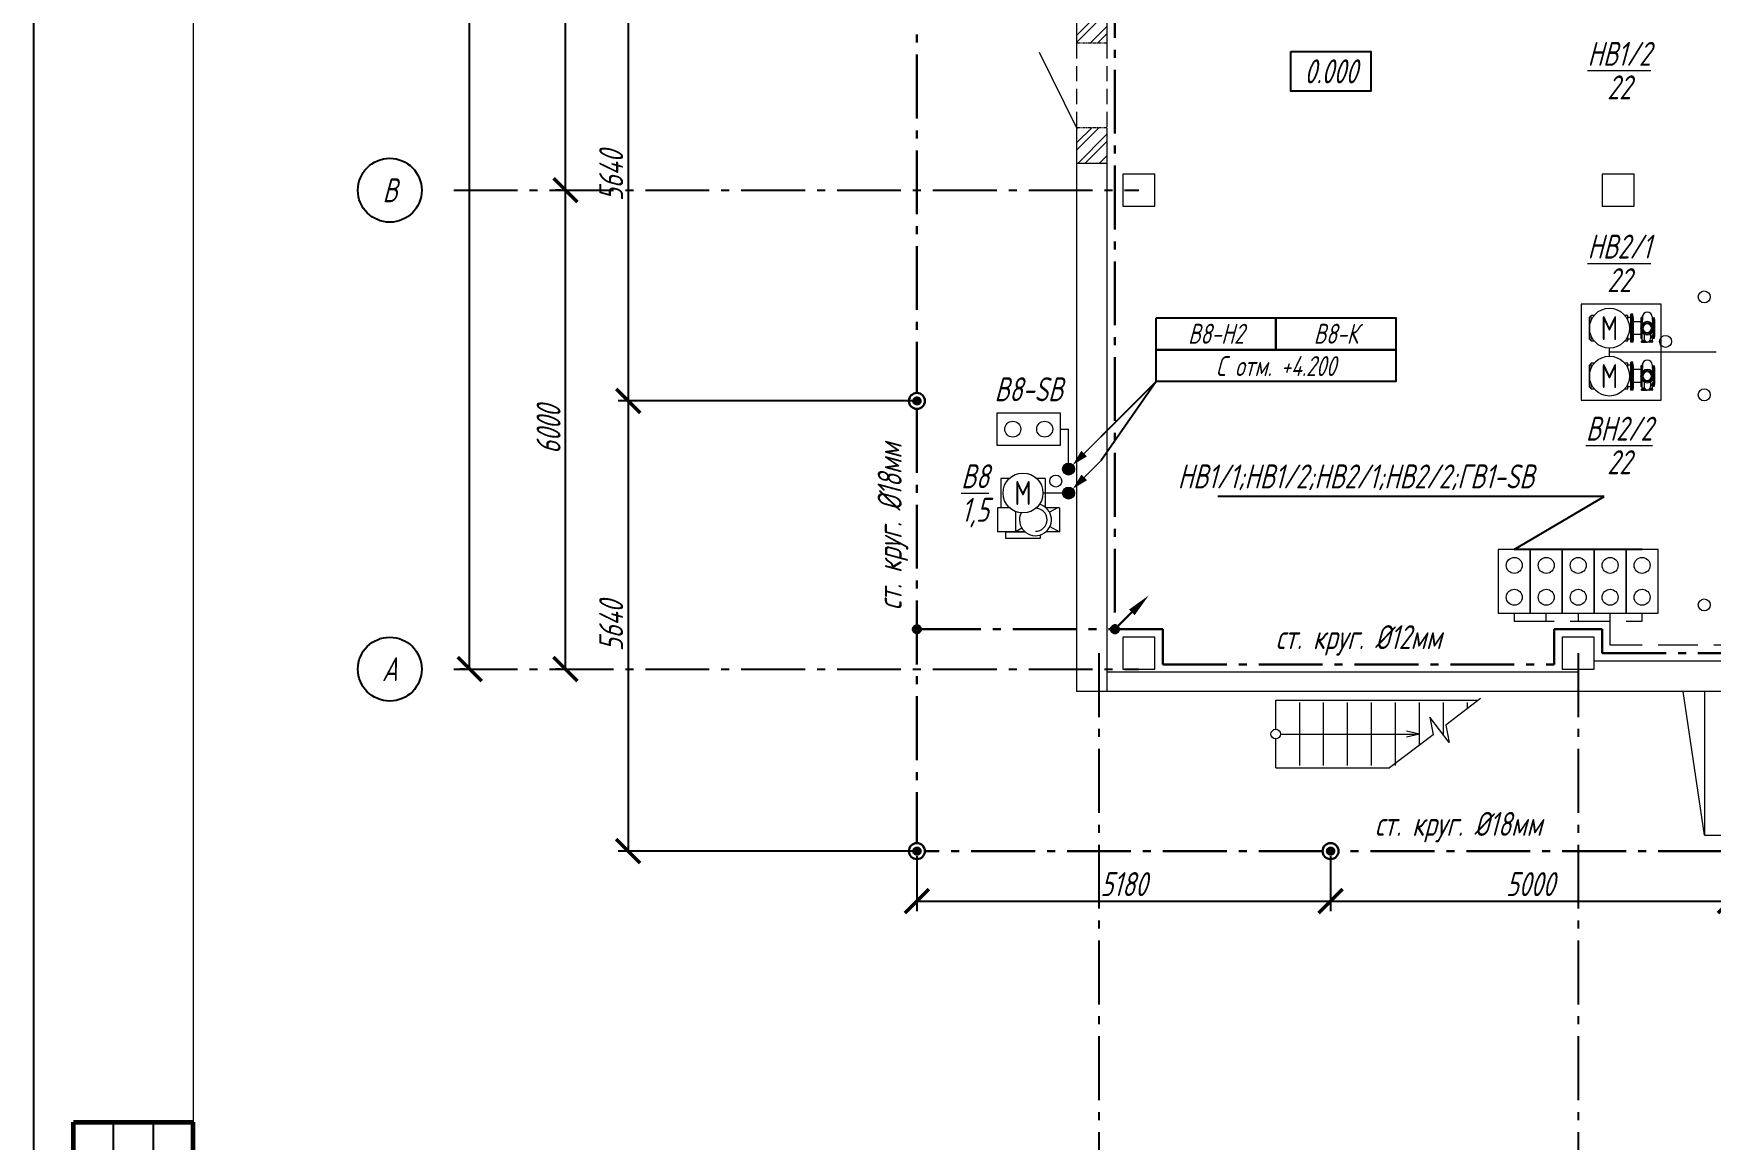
# Model space of a CAD drawing. Header units: millimetres. Extents: x -14296 to 10264, y -13087 to -5602.
# Drawn here: x -3563.7 to -3353.7, y -12868.9 to -12730.3 of the extents above; entities that cross this region are included whole.
import ezdxf
from ezdxf import colors
from ezdxf.entities.mleader import LeaderData, LeaderLine
from ezdxf.math import Vec2, Vec3

# ---------------------------------------------------------------- set-up
doc = ezdxf.new("R2010")
doc.units = ezdxf.units.MM
for name, pattern in [('CENTER2', [1.125, 0.75, -0.125, 0.125, -0.125]), ('gost5', [7, 5, -2, 0]), ('gost6', [12, 8, -1.5, 1, -1.5]), ('HIDDEN2', [4.7625, 3.175, -1.5875])]:
    doc.linetypes.add(name, pattern=pattern)
doc.layers.get('Defpoints').update_dxf_attribs({"color": 33})
for name, color, linetype, lineweight in [('Заземление (Вновь)', 6, 'gost6', 15), ('Заземление (Сущ)', 6, 'gost6', 25), ('КаБель контрольный (Вновь)', 142, 'gost5', 15), ('КаБель силовой (Вновь)', 1, 'Continuous', 15), ('Линия выноска', 137, 'Continuous', 25), ('Осевая', 4, 'gost6', 25), ('Размерная', 4, 'Continuous', 25), ('Рамка толстая', 7, 'Continuous', 15), ('Рамка тонкая', 5, 'Continuous', 25), ('Строительный', 251, 'Continuous', 13), ('Текст', 7, 'Continuous', 20), ('Технологическое', 156, 'Continuous', 18), ('Штампы', 252, 'Continuous', 25), ('Эл. аппараты (Вновь)', 93, 'Continuous', 15), ('ЭлектрооБорудование (Вновь)', 160, 'Continuous', 15)]:
    doc.layers.add(name, color=color, linetype=linetype, lineweight=lineweight)
doc.styles.add('gost shx', font='gost.shx', dxfattribs={"oblique": 15})
doc.styles.add('Simplex', font='simplex.shx', dxfattribs={"width": 0.7, "oblique": 15})
doc.dimstyles.new('ISO-25', dxfattribs={"dimtxt": 3, "dimasz": 2.5, "dimexe": 1.25, "dimexo": 0.625, "dimtad": 1, "dimtxsty": 'gost shx', "dimcen": 2.5, "dimclrt": 2, "dimadec": 0, "dimazin": 0, "dimtfac": 1, "dimtmove": 0, "dimatfit": 3, "dimfxl": 1, "dimarcsym": 0})

# ---------------------------------------------------------------- blocks, each defined once
blk = doc.blocks.new('_ArchTick')
at = {"color": 0, "const_width": 0.15}
blk.add_lwpolyline([(-0.5, -0.5), (0.5, 0.5)], dxfattribs=at)
blk = doc.blocks.new('*D878')
at = {"layer": 'Defpoints', "color": 0, "lineweight": 15, "transparency": 16777216}
for p in [(-3497.11, -12749.97), (-3497.11, -12749.97), (-3497.11, -12809.97)]:
    blk.add_point(p, dxfattribs=at)
at = {"layer": 'Размерная', "color": 0, "lineweight": -2, "transparency": 16777216}
for p, q in [((-3497.73, -12749.97), (-3498.36, -12749.97)), ((-3497.11, -12809.97), (-3497.11, -12749.97)), ((-3497.73, -12809.97), (-3498.36, -12809.97))]:
    blk.add_line(p, q, dxfattribs=at)
at = {"layer": 'Размерная', "color": 0, "lineweight": -2, "transparency": 16777216, "xscale": 3, "yscale": 3, "zscale": 3}
for p, rotation in [((-3497.11, -12749.97), 90), ((-3497.11, -12809.97), 270)]:
    blk.add_blockref('_ArchTick', p, dxfattribs=dict(at, rotation=rotation))
at = {"layer": 'Размерная', "color": 2, "transparency": 16777216, "insert": (-3499.23, -12779.97), "char_height": 3, "attachment_point": 5, "rotation": 90, "style": 'Simplex'}
blk.add_mtext('6000', dxfattribs=at)
blk = doc.blocks.new('*D879')
at = {"layer": 'Defpoints', "color": 0, "lineweight": 15, "transparency": 16777216}
for p in [(-3497.11, -12689.97), (-3497.11, -12689.97), (-3497.11, -12749.97)]:
    blk.add_point(p, dxfattribs=at)
at = {"layer": 'Размерная', "color": 0, "lineweight": -2, "transparency": 16777216}
for p, q in [((-3497.73, -12689.97), (-3498.36, -12689.97)), ((-3497.11, -12749.97), (-3497.11, -12689.97)), ((-3497.73, -12749.97), (-3498.36, -12749.97))]:
    blk.add_line(p, q, dxfattribs=at)
at = {"layer": 'Размерная', "color": 0, "lineweight": -2, "transparency": 16777216, "xscale": 3, "yscale": 3, "zscale": 3}
for p, rotation in [((-3497.11, -12689.97), 90), ((-3497.11, -12749.97), 270)]:
    blk.add_blockref('_ArchTick', p, dxfattribs=dict(at, rotation=rotation))
at = {"layer": 'Размерная', "color": 2, "transparency": 16777216, "insert": (-3499.23, -12719.97), "char_height": 3, "attachment_point": 5, "rotation": 90, "style": 'Simplex'}
blk.add_mtext('6000', dxfattribs=at)
blk = doc.blocks.new('*D881')
at = {"layer": 'Defpoints', "color": 0, "lineweight": 15, "transparency": 16777216}
for p in [(-3509.11, -12629.97), (-3509.11, -12629.97), (-3509.11, -12809.97)]:
    blk.add_point(p, dxfattribs=at)
at = {"layer": 'Размерная', "color": 0, "lineweight": -2, "transparency": 16777216}
for p, q in [((-3509.73, -12629.97), (-3510.36, -12629.97)), ((-3509.11, -12809.97), (-3509.11, -12629.97)), ((-3509.73, -12809.97), (-3510.36, -12809.97))]:
    blk.add_line(p, q, dxfattribs=at)
at = {"layer": 'Размерная', "color": 0, "lineweight": -2, "transparency": 16777216, "xscale": 3, "yscale": 3, "zscale": 3}
for p, rotation in [((-3509.11, -12629.97), 90), ((-3509.11, -12809.97), 270)]:
    blk.add_blockref('_ArchTick', p, dxfattribs=dict(at, rotation=rotation))
at = {"layer": 'Размерная', "color": 2, "transparency": 16777216, "insert": (-3511.23, -12719.97), "char_height": 3, "attachment_point": 5, "rotation": 90, "style": 'Simplex'}
blk.add_mtext('18000', dxfattribs=at)
blk = doc.blocks.new('A$C40A51619')
at = {"layer": 'Заземление (Сущ)', "lineweight": 30}
blk.add_hatch(color=256, dxfattribs=at).paths.add_polyline_path([(1, 0.5, 1), (0, 0.5, 1)])
blk.add_line((2.62, 2.62), (0.5, 0.5), dxfattribs=at)
blk.add_circle((0.5, 0.5), 0.5, dxfattribs=at)
blk.add_solid([(2.97, 2.27), (2.27, 2.97), (4.74, 4.74)], dxfattribs=at)
blk = doc.blocks.new('A$C551E481E')
at = {"layer": 'Рамка толстая'}
blk.add_line((20, 589), (20, 5), dxfattribs=at)
at = {"layer": 'Рамка тонкая'}
blk.add_line((0, 594), (0, 0), dxfattribs=at)
blk = doc.blocks.new('A$C2C4D244A')
at = {"layer": 'Эл. аппараты (Вновь)'}
for p, q in [((4, 8), (0, 8)), ((0, 8), (0, 0)), ((4, 0), (4, 8)), ((0, 0), (4, 0))]:
    blk.add_line(p, q, dxfattribs=at)
for centre in [(2, 6), (2, 2)]:
    blk.add_circle(centre, 1, dxfattribs=at)
blk = doc.blocks.new('_None')
blk = doc.blocks.new('*T1020')
at = {"layer": 'Штампы', "color": 0, "linetype": 'ByBlock', "lineweight": 60, "transparency": 16777216}
for p, q in [((0, 0), (0, 130)), ((0, 130), (15, 130)), ((15, 0), (15, 130)), ((0, 120), (15, 120)), ((0, 105), (15, 105)), ((0, 85), (15, 85)), ((0, 65), (15, 65)), ((5, 0), (5, 65)), ((5, 55), (15, 55)), ((5, 40), (15, 40)), ((5, 20), (15, 20)), ((0, 0), (15, 0))]:
    blk.add_line(p, q, dxfattribs=at)
at = {"layer": 'Штампы', "color": 5, "linetype": 'ByBlock', "lineweight": 25, "transparency": 16777216}
for p, q in [((5, 65), (5, 130)), ((10, 0), (10, 130))]:
    blk.add_line(p, q, dxfattribs=at)
at = {"layer": 'Штампы', "color": 2, "transparency": 16777216, "insert": (2.5, 32.5), "char_height": 3, "width": 61, "attachment_point": 5, "rotation": 90, "style": 'Simplex'}
blk.add_mtext('Согласовано', dxfattribs=at)
blk = doc.blocks.new('*D1034')
at = {"layer": 'Defpoints', "color": 0, "lineweight": 15, "transparency": 16777216}
for p in [(-3453.11, -12832.77), (-3401.31, -12832.77), (-3401.31, -12839.04)]:
    blk.add_point(p, dxfattribs=at)
at = {"layer": 'Размерная', "color": 0, "lineweight": -2, "transparency": 16777216}
for p, q in [((-3453.11, -12833.4), (-3453.11, -12840.29)), ((-3401.31, -12833.4), (-3401.31, -12840.29)), ((-3453.11, -12839.04), (-3401.31, -12839.04))]:
    blk.add_line(p, q, dxfattribs=at)
at = {"layer": 'Размерная', "color": 0, "lineweight": -2, "transparency": 16777216, "xscale": 3, "yscale": 3, "zscale": 3, "rotation": 180}
blk.add_blockref('_ArchTick', (-3453.11, -12839.04), dxfattribs=at)
at = {"layer": 'Размерная', "color": 0, "lineweight": -2, "transparency": 16777216, "xscale": 3, "yscale": 3, "zscale": 3}
blk.add_blockref('_ArchTick', (-3401.31, -12839.04), dxfattribs=at)
at = {"layer": 'Размерная', "color": 2, "lineweight": 20, "transparency": 16777216, "insert": (-3427.21, -12836.91), "char_height": 3, "attachment_point": 5, "style": 'Simplex'}
blk.add_mtext('5180', dxfattribs=at)
blk = doc.blocks.new('*D1035')
at = {"layer": 'Defpoints', "color": 0, "lineweight": 15, "transparency": 16777216}
for p in [(-3401.31, -12832.77), (-3351.31, -12832.77), (-3351.31, -12839.04)]:
    blk.add_point(p, dxfattribs=at)
at = {"layer": 'Размерная', "color": 0, "lineweight": -2, "transparency": 16777216}
for p, q in [((-3401.31, -12833.4), (-3401.31, -12840.29)), ((-3351.31, -12833.4), (-3351.31, -12840.29)), ((-3401.31, -12839.04), (-3351.31, -12839.04))]:
    blk.add_line(p, q, dxfattribs=at)
at = {"layer": 'Размерная', "color": 0, "lineweight": -2, "transparency": 16777216, "xscale": 3, "yscale": 3, "zscale": 3, "rotation": 180}
blk.add_blockref('_ArchTick', (-3401.31, -12839.04), dxfattribs=at)
at = {"layer": 'Размерная', "color": 0, "lineweight": -2, "transparency": 16777216, "xscale": 3, "yscale": 3, "zscale": 3}
blk.add_blockref('_ArchTick', (-3351.31, -12839.04), dxfattribs=at)
at = {"layer": 'Размерная', "color": 2, "lineweight": 20, "transparency": 16777216, "insert": (-3376.31, -12836.91), "char_height": 3, "attachment_point": 5, "style": 'Simplex'}
blk.add_mtext('5000', dxfattribs=at)
blk = doc.blocks.new('*D1059')
at = {"layer": 'Defpoints', "color": 0, "lineweight": 15, "transparency": 16777216}
for p in [(-3453.11, -12719.97), (-3489.26, -12776.37), (-3453.11, -12776.37)]:
    blk.add_point(p, dxfattribs=at)
at = {"layer": 'Размерная', "color": 0, "lineweight": -2, "transparency": 16777216}
for p, q in [((-3453.73, -12719.97), (-3490.51, -12719.97)), ((-3489.26, -12719.97), (-3489.26, -12776.37)), ((-3453.73, -12776.37), (-3490.51, -12776.37))]:
    blk.add_line(p, q, dxfattribs=at)
at = {"layer": 'Размерная', "color": 0, "lineweight": -2, "transparency": 16777216, "xscale": 3, "yscale": 3, "zscale": 3}
for p, rotation in [((-3489.26, -12719.97), 90), ((-3489.26, -12776.37), 270)]:
    blk.add_blockref('_ArchTick', p, dxfattribs=dict(at, rotation=rotation))
at = {"layer": 'Размерная', "color": 2, "lineweight": 20, "transparency": 16777216, "insert": (-3491.39, -12748.17), "char_height": 3, "attachment_point": 5, "rotation": 90, "style": 'Simplex'}
blk.add_mtext('5640', dxfattribs=at)
blk = doc.blocks.new('*D1060')
at = {"layer": 'Defpoints', "color": 0, "lineweight": 15, "transparency": 16777216}
for p in [(-3453.11, -12776.37), (-3489.26, -12832.77), (-3453.11, -12832.77)]:
    blk.add_point(p, dxfattribs=at)
at = {"layer": 'Размерная', "color": 0, "lineweight": -2, "transparency": 16777216}
for p, q in [((-3453.73, -12776.37), (-3490.51, -12776.37)), ((-3489.26, -12776.37), (-3489.26, -12832.77)), ((-3453.73, -12832.77), (-3490.51, -12832.77))]:
    blk.add_line(p, q, dxfattribs=at)
at = {"layer": 'Размерная', "color": 0, "lineweight": -2, "transparency": 16777216, "xscale": 3, "yscale": 3, "zscale": 3}
for p, rotation in [((-3489.26, -12776.37), 90), ((-3489.26, -12832.77), 270)]:
    blk.add_blockref('_ArchTick', p, dxfattribs=dict(at, rotation=rotation))
at = {"layer": 'Размерная', "color": 2, "lineweight": 20, "transparency": 16777216, "insert": (-3491.39, -12804.57), "char_height": 3, "attachment_point": 5, "rotation": 90, "style": 'Simplex'}
blk.add_mtext('5640', dxfattribs=at)

msp = doc.modelspace()

# ---------------------------------------------------------------- hatches: boundary and pattern name
at = {"layer": 'Заземление (Вновь)'}
for points in [[(-3452.60898, -12776.37393, 1), (-3453.60898, -12776.37393, 1)], [(-3452.60898, -12832.77393, 1), (-3453.60898, -12832.77393, 1)], [(-3400.80898, -12832.77393, 1), (-3401.80898, -12832.77393, 1)]]:
    msp.add_hatch(color=256, dxfattribs=at).paths.add_polyline_path(points)
at = {"layer": 'Заземление (Сущ)', "lineweight": 30}
for points in [[(-3452.60898, -12804.97393, 1), (-3453.60898, -12804.97393, 1)], [(-3427.80898, -12804.97393, 1), (-3428.80898, -12804.97393, 1)]]:
    msp.add_hatch(color=256, dxfattribs=at).paths.add_polyline_path(points)
at = {"layer": 'КаБель контрольный (Вновь)', "linetype": 'ByBlock'}
msp.add_hatch(color=256, dxfattribs=at).paths.add_polyline_path([(-3434.85898, -12784.90925, 1), (-3433.35898, -12784.90925, 1)])
at = {"layer": 'КаБель силовой (Вновь)'}
msp.add_hatch(color=256, dxfattribs=at).paths.add_polyline_path([(-3434.85898, -12787.90925, 1), (-3433.35898, -12787.90925, 1)])
at = {"layer": 'Строительный'}
h = msp.add_hatch(dxfattribs=at)
h.set_pattern_fill('ANSI32', color=256, scale=0.2)
h.set_pattern_definition([(45, (-3538.7162, -13086.7406), (-1.347038, 1.347038), []), (45, (-3537.8182, -13086.7406), (-1.347038, 1.347038), [])])
h.paths.add_polyline_path([(-3429.30898, -12727.36513), (-3433.10898, -12727.36513), (-3433.10898, -12731.56585), (-3429.30898, -12731.56585)])
h.paths.add_polyline_path([(-3429.30898, -12742.16585), (-3433.10898, -12742.16585), (-3433.10898, -12746.56585), (-3429.30898, -12746.56585)])

# ---------------------------------------------------------------- linework, layer by layer
at = {"layer": 'Заземление (Вновь)'}
for centre in [(-3453.10898, -12776.37393), (-3453.10898, -12832.77393), (-3401.30898, -12832.77393)]:
    msp.add_circle(centre, 0.5, dxfattribs=at)
at = {"layer": 'Заземление (Сущ)', "lineweight": 30}
for p, q in [((-3428.30898, -12686.88466), (-3428.30898, -12804.97393)), ((-3453.10898, -12720.97393), (-3453.10898, -12775.37393)), ((-3453.10898, -12777.37393), (-3453.10898, -12831.77393)), ((-3453.10898, -12804.97393), (-3422.30898, -12804.97393)), ((-3422.30898, -12804.97393), (-3422.30898, -12809.37393)), ((-3373.30898, -12809.37393), (-3373.30898, -12804.97393)), ((-3373.30898, -12804.97393), (-3367.30898, -12804.97393)), ((-3367.30898, -12804.97393), (-3367.30898, -12807.97393)), ((-3367.30898, -12807.97393), (-3318.30898, -12807.97393)), ((-3422.30898, -12809.37393), (-3373.30898, -12809.37393)), ((-3402.30898, -12832.77393), (-3452.10898, -12832.77393)), ((-3352.30898, -12832.77393), (-3400.30898, -12832.77393))]:
    msp.add_line(p, q, dxfattribs=at)
at = {"layer": 'Заземление (Сущ)', "linetype": 'ByBlock', "lineweight": 30}
for centre in [(-3453.10898, -12776.37393), (-3453.10898, -12832.77393), (-3401.30898, -12832.77393)]:
    msp.add_circle(centre, 1, dxfattribs=at)
at = {"layer": 'Заземление (Сущ)', "lineweight": 30}
for centre in [(-3453.10898, -12804.97393), (-3428.30898, -12804.97393)]:
    msp.add_circle(centre, 0.5, dxfattribs=at)
at = {"layer": 'КаБель контрольный (Вновь)'}
for p, q in [((-3435.10898, -12779.90925), (-3434.10898, -12779.90925)), ((-3434.10898, -12784.90925), (-3434.10898, -12779.90925)), ((-3378.30898, -12802.97393), (-3378.30898, -12803.97393)), ((-3374.30898, -12803.97393), (-3374.30898, -12802.97393)), ((-3370.30898, -12802.97393), (-3370.30898, -12803.97393)), ((-3366.30898, -12803.97393), (-3366.30898, -12802.97393)), ((-3362.30898, -12803.97393), (-3362.30898, -12802.97393)), ((-3378.30898, -12803.97393), (-3362.30898, -12803.97393)), ((-3366.30898, -12806.97393), (-3366.30898, -12803.97393)), ((-3320.30898, -12806.97393), (-3366.30898, -12806.97393))]:
    msp.add_line(p, q, dxfattribs=at)
at = {"layer": 'КаБель контрольный (Вновь)', "linetype": 'ByBlock'}
msp.add_line((-3432.16444, -12782.9647), (-3430.04312, -12780.84338), dxfattribs=at)
msp.add_circle((-3434.10898, -12784.90925), 0.75, dxfattribs=at)
msp.add_solid([(-3431.81088, -12783.31826), (-3432.51799, -12782.61115), (-3433.57865, -12784.37892)], dxfattribs=at)
at = {"layer": 'КаБель силовой (Вновь)'}
for p, q in [((-3366.39146, -12770.75622), (-3366.39146, -12769.75622)), ((-3353.01807, -12770.25622), (-3366.39146, -12770.25622)), ((-3432.16444, -12785.9647), (-3430.04312, -12783.84338)), ((-3434.10898, -12787.90925), (-3437.32609, -12787.90925))]:
    msp.add_line(p, q, dxfattribs=at)
for centre in [(-3354.51807, -12763.34129), (-3359.37107, -12768.90751), (-3354.51807, -12775.60525), (-3435.71753, -12786.40925), (-3434.10898, -12787.90925), (-3354.51807, -12801.9272)]:
    msp.add_circle(centre, 0.75, dxfattribs=at)
msp.add_solid([(-3431.81088, -12786.31826), (-3432.51799, -12785.61115), (-3433.57865, -12787.37892)], dxfattribs=at)
at = {"layer": 'Линия выноска'}
for p, q in [((-3430.04312, -12780.84338), (-3423.15562, -12773.95589)), ((-3423.15562, -12773.95589), (-3430.04312, -12783.84338))]:
    msp.add_line(p, q, dxfattribs=at)
at = {"layer": 'Осевая'}
for p, q in [((-3511.10898, -12749.97393), (-3425.30898, -12749.97393)), ((-3430.30898, -12807.97393), (-3430.30898, -12892.97393)), ((-3370.30898, -12807.97393), (-3370.30898, -12892.97393)), ((-3511.10898, -12809.97393), (-3425.30898, -12809.97393))]:
    msp.add_line(p, q, dxfattribs=at)
at = {"layer": 'Рамка тонкая'}
for points in [[(-3406.28276, -12732.57966), (-3396.28276, -12732.57966), (-3396.28276, -12737.57966), (-3406.28276, -12737.57966)], [(-3423.15562, -12765.95589), (-3408.15562, -12765.95589), (-3408.15562, -12769.95589), (-3423.15562, -12769.95589)], [(-3408.15562, -12765.95589), (-3393.15562, -12765.95589), (-3393.15562, -12769.95589), (-3408.15562, -12769.95589)], [(-3423.15562, -12769.95589), (-3393.15562, -12769.95589), (-3393.15562, -12773.95589), (-3423.15562, -12773.95589)]]:
    msp.add_lwpolyline(points, close=True, dxfattribs=at)
for centre in [(-3519.10898, -12749.97393), (-3519.10898, -12809.97393)]:
    msp.add_circle(centre, 4, dxfattribs=at)
at = {"layer": 'Строительный'}
for p, q in [((-3433.10898, -12627.17393), (-3433.10898, -12731.56585)), ((-3429.30898, -12688.72393), (-3429.30898, -12731.56585)), ((-3437.81425, -12732.65436), (-3433.1354, -12742.16585)), ((-3433.10898, -12742.16585), (-3433.10898, -12812.77393)), ((-3429.30898, -12742.16585), (-3429.30898, -12812.77393)), ((-3433.10898, -12746.56585), (-3429.30898, -12746.56585)), ((-3423.30898, -12747.97393), (-3427.30898, -12747.97393)), ((-3427.30898, -12747.97393), (-3427.30898, -12751.97393)), ((-3423.30898, -12751.97393), (-3423.30898, -12747.97393)), ((-3363.30898, -12747.97393), (-3367.30898, -12747.97393)), ((-3367.30898, -12747.97393), (-3367.30898, -12751.97393)), ((-3363.30898, -12751.97393), (-3363.30898, -12747.97393)), ((-3427.30898, -12751.97393), (-3423.30898, -12751.97393)), ((-3367.30898, -12751.97393), (-3363.30898, -12751.97393)), ((-3423.30898, -12805.97393), (-3427.30898, -12805.97393)), ((-3427.30898, -12805.97393), (-3427.30898, -12809.97393)), ((-3423.30898, -12809.97393), (-3423.30898, -12805.97393)), ((-3368.30898, -12805.97393), (-3372.30898, -12805.97393)), ((-3372.30898, -12805.97393), (-3372.30898, -12809.97393)), ((-3368.30898, -12809.97393), (-3368.30898, -12805.97393)), ((-3427.30898, -12809.97393), (-3423.30898, -12809.97393)), ((-3372.30898, -12809.97393), (-3368.30898, -12809.97393)), ((-3351.70898, -12808.97393), (-3368.30898, -12808.97393)), ((-3368.30898, -12809.97393), (-3368.30898, -12808.97393)), ((-3368.30898, -12809.97393), (-3368.30898, -12808.97393)), ((-3370.30898, -12810.37393), (-3429.30898, -12810.37393)), ((-3351.70898, -12812.77393), (-3433.10898, -12812.77393)), ((-3408.17822, -12817.50878), (-3408.17822, -12813.85881)), ((-3408.17822, -12813.85881), (-3382.78325, -12813.85881)), ((-3405.17822, -12822.05875), (-3405.17822, -12814.15881)), ((-3402.17822, -12822.05875), (-3402.17822, -12814.15881)), ((-3399.17822, -12822.05875), (-3399.17822, -12814.15881)), ((-3396.17822, -12822.05875), (-3396.17822, -12814.15881)), ((-3393.17822, -12822.05875), (-3393.17822, -12814.15881)), ((-3390.17822, -12819.49891), (-3390.17822, -12814.15881)), ((-3387.17822, -12818.24804), (-3387.17822, -12814.15881)), ((-3382.53358, -12813.66839), (-3386.88323, -12816.98585)), ((-3384.17822, -12814.92275), (-3384.17822, -12814.15881)), ((-3354.50482, -12830.77393), (-3357.16147, -12812.77393)), ((-3354.50482, -12812.77393), (-3354.50482, -12830.77393)), ((-3386.46548, -12819.18254), (-3388.89124, -12816.00203)), ((-3388.89124, -12816.00203), (-3388.47349, -12818.19873)), ((-3407.57822, -12818.10878), (-3390.17822, -12818.10878)), ((-3388.47349, -12818.19873), (-3393.92787, -12822.35875)), ((-3390.17822, -12818.10878), (-3391.79417, -12817.73474)), ((-3390.17822, -12818.10878), (-3391.79417, -12818.48283)), ((-3386.88323, -12816.98585), (-3386.46548, -12819.18254)), ((-3408.17822, -12822.35875), (-3408.17822, -12818.70878)), ((-3408.17822, -12822.35875), (-3393.92787, -12822.35875)), ((-3354.50482, -12830.77393), (-3339.50482, -12830.77393))]:
    msp.add_line(p, q, dxfattribs=at)
at = {"layer": 'Строительный', "linetype": 'CENTER2', "ltscale": 0.5}
for p, q in [((-3429.30898, -12731.56585), (-3433.1354, -12731.56585)), ((-3429.30898, -12742.16585), (-3433.1354, -12742.16585))]:
    msp.add_line(p, q, dxfattribs=at)
at = {"layer": 'Строительный', "linetype": 'HIDDEN2', "ltscale": 0.6}
for p, q in [((-3433.10898, -12731.56585), (-3433.10898, -12746.56585)), ((-3429.30898, -12731.56585), (-3429.30898, -12746.56585))]:
    msp.add_line(p, q, dxfattribs=at)
at = {"layer": 'Строительный'}
msp.add_circle((-3408.17822, -12818.10878), 0.6, dxfattribs=at)
at = {"layer": 'Технологическое'}
for p, q in [((-3359.93325, -12764.25622), (-3369.93325, -12764.25622)), ((-3369.93325, -12764.25622), (-3369.93325, -12776.25622)), ((-3359.93325, -12776.25622), (-3359.93325, -12764.25622)), ((-3369.93325, -12776.25622), (-3359.93325, -12776.25622))]:
    msp.add_line(p, q, dxfattribs=at)
at = {"layer": 'Технологическое', "color": 3}
for p, q in [((-3368.67646, -12765.65622), (-3368.89636, -12765.87612)), ((-3368.89636, -12768.63633), (-3368.89636, -12765.87612)), ((-3368.67646, -12766.24194), (-3368.67646, -12765.65622)), ((-3368.3124, -12765.65622), (-3368.67646, -12765.65622)), ((-3364.10646, -12765.65622), (-3364.47053, -12765.65622)), ((-3364.10646, -12766.24194), (-3364.10646, -12765.65622)), ((-3363.70646, -12765.89934), (-3364.10646, -12765.89934)), ((-3363.70646, -12769.00622), (-3363.70646, -12765.50622)), ((-3363.46646, -12765.50622), (-3363.70646, -12765.50622)), ((-3363.60646, -12769.00622), (-3363.60646, -12765.50622)), ((-3363.46646, -12769.00622), (-3363.46646, -12765.50622)), ((-3363.43646, -12765.95622), (-3363.46646, -12765.50622)), ((-3363.43646, -12765.95622), (-3363.43646, -12768.55622)), ((-3362.45107, -12765.95622), (-3362.45107, -12766.99194)), ((-3362.32107, -12765.95622), (-3362.45107, -12765.95622)), ((-3362.32107, -12765.95622), (-3362.32107, -12766.74674)), ((-3362.24417, -12765.72519), (-3362.29833, -12765.72519)), ((-3362.29833, -12765.72519), (-3362.29833, -12766.74319)), ((-3362.2536, -12765.84563), (-3362.29185, -12766.71074)), ((-3362.25636, -12765.84551), (-3362.25636, -12765.90802)), ((-3361.05967, -12765.83306), (-3361.02087, -12766.71074)), ((-3361.05636, -12765.84551), (-3361.05636, -12765.90802)), ((-3360.88636, -12765.95622), (-3360.88636, -12766.92682)), ((-3360.78636, -12765.95622), (-3360.88636, -12765.95622)), ((-3360.85244, -12765.95622), (-3360.85244, -12766.92682)), ((-3360.78636, -12765.95622), (-3360.78636, -12768.55622)), ((-3360.75636, -12766.18694), (-3360.78636, -12766.14532)), ((-3368.89636, -12766.28652), (-3368.89636, -12768.13652)), ((-3362.48731, -12766.44652), (-3363.46646, -12766.44652)), ((-3362.48731, -12768.06592), (-3363.46646, -12768.06592)), ((-3362.45107, -12767.52051), (-3362.45107, -12768.55622)), ((-3362.32107, -12767.76571), (-3362.32107, -12768.55622)), ((-3362.29833, -12768.78726), (-3362.29833, -12767.76926)), ((-3362.05636, -12767.99203), (-3362.05636, -12768.60622)), ((-3361.25636, -12767.99203), (-3361.25636, -12768.60622)), ((-3361.25636, -12768.54852), (-3360.88636, -12768.01418)), ((-3361.04008, -12766.27627), (-3360.88636, -12766.49826)), ((-3360.99439, -12768.78726), (-3360.99439, -12768.1702)), ((-3360.88636, -12767.58563), (-3360.88636, -12768.55622)), ((-3360.85244, -12767.58563), (-3360.85244, -12768.55622)), ((-3360.75636, -12766.18694), (-3360.75636, -12768.32551)), ((-3360.75636, -12766.28652), (-3360.75636, -12768.13652)), ((-3360.75636, -12766.93122), (-3360.75636, -12767.58122)), ((-3368.67646, -12768.85622), (-3368.89636, -12768.63633)), ((-3368.67646, -12768.85622), (-3368.67646, -12768.27051)), ((-3368.67646, -12768.85622), (-3368.3124, -12768.85622)), ((-3368.67646, -12768.85622), (-3368.3124, -12768.85622)), ((-3364.47053, -12768.85622), (-3364.10646, -12768.85622)), ((-3364.47053, -12768.85622), (-3364.10646, -12768.85622)), ((-3364.10646, -12768.85622), (-3364.10646, -12768.27051)), ((-3363.70646, -12768.6131), (-3364.10646, -12768.6131)), ((-3363.46646, -12769.00622), (-3363.70646, -12769.00622)), ((-3363.43646, -12768.55622), (-3363.46646, -12769.00622)), ((-3362.32107, -12768.55622), (-3362.45107, -12768.55622)), ((-3361.95149, -12768.87622), (-3362.37066, -12768.87622)), ((-3362.37066, -12769.00622), (-3362.37066, -12768.87622)), ((-3361.80835, -12768.97622), (-3362.37066, -12768.97622)), ((-3360.94206, -12769.00622), (-3362.37066, -12769.00622)), ((-3362.37066, -12769.00622), (-3361.65636, -12769.00622)), ((-3362.01305, -12768.78726), (-3362.29833, -12768.78726)), ((-3360.94206, -12768.97622), (-3361.50437, -12768.97622)), ((-3360.94206, -12768.87622), (-3361.36123, -12768.87622)), ((-3361.29967, -12768.78726), (-3360.99439, -12768.78726)), ((-3360.94206, -12769.00622), (-3360.94206, -12768.87622)), ((-3360.78636, -12768.55622), (-3360.88636, -12768.55622)), ((-3360.75636, -12768.32551), (-3360.78636, -12768.36713)), ((-3368.67646, -12771.65622), (-3368.89636, -12771.87612)), ((-3368.89636, -12774.63633), (-3368.89636, -12771.87612)), ((-3368.89636, -12772.28652), (-3368.89636, -12774.13652)), ((-3368.67646, -12772.24194), (-3368.67646, -12771.65622)), ((-3368.3124, -12771.65622), (-3368.67646, -12771.65622)), ((-3364.10646, -12771.65622), (-3364.47053, -12771.65622)), ((-3364.10646, -12772.24194), (-3364.10646, -12771.65622)), ((-3363.70646, -12771.89934), (-3364.10646, -12771.89934)), ((-3363.70646, -12775.00622), (-3363.70646, -12771.50622)), ((-3363.46646, -12771.50622), (-3363.70646, -12771.50622)), ((-3363.60646, -12775.00622), (-3363.60646, -12771.50622)), ((-3363.46646, -12775.00622), (-3363.46646, -12771.50622)), ((-3363.43646, -12771.95622), (-3363.46646, -12771.50622)), ((-3362.48731, -12772.44652), (-3363.46646, -12772.44652)), ((-3363.43646, -12771.95622), (-3363.43646, -12774.55622)), ((-3362.45107, -12771.95622), (-3362.45107, -12772.99194)), ((-3362.32107, -12771.95622), (-3362.45107, -12771.95622)), ((-3362.32107, -12771.95622), (-3362.32107, -12772.74674)), ((-3362.24417, -12771.72519), (-3362.29833, -12771.72519)), ((-3362.29833, -12771.72519), (-3362.29833, -12772.74319)), ((-3362.2536, -12771.84563), (-3362.29185, -12772.71074)), ((-3362.25636, -12771.84551), (-3362.25636, -12771.90802)), ((-3361.05967, -12771.83306), (-3361.02087, -12772.71074)), ((-3361.05636, -12771.84551), (-3361.05636, -12771.90802)), ((-3361.04008, -12772.27627), (-3360.88636, -12772.49826)), ((-3360.88636, -12771.95622), (-3360.88636, -12772.92682)), ((-3360.78636, -12771.95622), (-3360.88636, -12771.95622)), ((-3360.85244, -12771.95622), (-3360.85244, -12772.92682)), ((-3360.78636, -12771.95622), (-3360.78636, -12774.55622)), ((-3360.75636, -12772.18694), (-3360.78636, -12772.14532)), ((-3360.75636, -12772.18694), (-3360.75636, -12774.32551)), ((-3360.75636, -12772.28652), (-3360.75636, -12774.13652)), ((-3368.67646, -12774.85622), (-3368.67646, -12774.27051)), ((-3364.10646, -12774.85622), (-3364.10646, -12774.27051)), ((-3362.48731, -12774.06592), (-3363.46646, -12774.06592)), ((-3362.45107, -12773.52051), (-3362.45107, -12774.55622)), ((-3362.32107, -12773.76571), (-3362.32107, -12774.55622)), ((-3362.29833, -12774.78726), (-3362.29833, -12773.76926)), ((-3362.05636, -12773.99203), (-3362.05636, -12774.60622)), ((-3361.25636, -12773.99203), (-3361.25636, -12774.60622)), ((-3361.25636, -12774.54852), (-3360.88636, -12774.01418)), ((-3360.99439, -12774.78726), (-3360.99439, -12774.1702)), ((-3360.88636, -12773.58563), (-3360.88636, -12774.55622)), ((-3360.85244, -12773.58563), (-3360.85244, -12774.55622)), ((-3360.75636, -12774.32551), (-3360.78636, -12774.36713)), ((-3360.75636, -12772.93122), (-3360.75636, -12773.58122)), ((-3368.67646, -12774.85622), (-3368.89636, -12774.63633)), ((-3368.67646, -12774.85622), (-3368.3124, -12774.85622)), ((-3368.67646, -12774.85622), (-3368.3124, -12774.85622)), ((-3364.47053, -12774.85622), (-3364.10646, -12774.85622)), ((-3364.47053, -12774.85622), (-3364.10646, -12774.85622)), ((-3363.70646, -12774.6131), (-3364.10646, -12774.6131)), ((-3363.46646, -12775.00622), (-3363.70646, -12775.00622)), ((-3363.43646, -12774.55622), (-3363.46646, -12775.00622)), ((-3362.32107, -12774.55622), (-3362.45107, -12774.55622)), ((-3361.95149, -12774.87622), (-3362.37066, -12774.87622)), ((-3362.37066, -12775.00622), (-3362.37066, -12774.87622)), ((-3361.80835, -12774.97622), (-3362.37066, -12774.97622)), ((-3360.94206, -12775.00622), (-3362.37066, -12775.00622)), ((-3362.37066, -12775.00622), (-3361.65636, -12775.00622)), ((-3362.01305, -12774.78726), (-3362.29833, -12774.78726)), ((-3360.94206, -12774.97622), (-3361.50437, -12774.97622)), ((-3360.94206, -12774.87622), (-3361.36123, -12774.87622)), ((-3361.29967, -12774.78726), (-3360.99439, -12774.78726)), ((-3360.94206, -12775.00622), (-3360.94206, -12774.87622)), ((-3360.78636, -12774.55622), (-3360.88636, -12774.55622))]:
    msp.add_line(p, q, dxfattribs=at)
at = {"layer": 'Технологическое', "color": 128, "ltscale": 10}
for p, q in [((-3441.52755, -12786.07757), (-3442.61637, -12786.07757)), ((-3442.61637, -12786.07757), (-3442.61001, -12789.75057)), ((-3437.03581, -12786.07757), (-3438.12463, -12786.07757)), ((-3437.04401, -12786.07757), (-3437.04401, -12789.67384)), ((-3443.00931, -12789.75057), (-3443.00931, -12792.76347)), ((-3441.5171, -12789.75057), (-3443.00931, -12789.75057)), ((-3440.75871, -12790.22878), (-3440.75871, -12792.76347)), ((-3435.26531, -12789.75057), (-3436.95058, -12789.75057)), ((-3435.50398, -12789.75057), (-3436.49871, -12790.32092)), ((-3435.26531, -12789.75057), (-3435.26531, -12792.76347)), ((-3439.58163, -12792.76347), (-3443.00931, -12792.76347)), ((-3441.98081, -12793.32148), (-3441.98081, -12792.76347)), ((-3441.98081, -12793.62473), (-3441.98081, -12792.76347)), ((-3441.98081, -12792.76347), (-3439.58163, -12792.76347)), ((-3439.96682, -12792.30943), (-3440.75871, -12792.76347)), ((-3437.69574, -12793.17397), (-3437.69574, -12793.62473)), ((-3435.26531, -12792.76347), (-3436.95058, -12792.76347)), ((-3436.45705, -12792.10985), (-3435.26531, -12792.76347)), ((-3437.69574, -12793.62473), (-3441.98081, -12793.62473))]:
    msp.add_line(p, q, dxfattribs=at)
at = {"layer": 'Технологическое', "color": 3}
for centre, radius, start, end in [((-3361.65636, -12765.84551), 0.6, 0, 180), ((-3361.65636, -12767.25622), 0.8375, 0, 180), ((-3361.65636, -12767.25622), 0.8375, 180, 0), ((-3361.65636, -12767.25622), 0.6875, 0, 180), ((-3361.65636, -12767.25622), 0.6875, 180, 0), ((-3361.65636, -12767.25622), 0.5375, 0, 180), ((-3361.65636, -12767.25622), 0.5375, 180, 0), ((-3361.65636, -12768.60622), 0.4, 180, 0), ((-3361.65636, -12773.25622), 0.8375, 0, 180), ((-3361.65636, -12771.84551), 0.6, 0, 180), ((-3361.65636, -12773.25622), 0.8375, 180, 0), ((-3361.65636, -12773.25622), 0.6875, 0, 180), ((-3361.65636, -12773.25622), 0.6875, 180, 0), ((-3361.65636, -12773.25622), 0.5375, 0, 180), ((-3361.65636, -12773.25622), 0.5375, 180, 0), ((-3361.65636, -12774.60622), 0.4, 180, 0)]:
    msp.add_arc(centre, radius, start, end, dxfattribs=at)
at = {"layer": 'Технологическое', "color": 128, "ltscale": 10}
for radius, start, end in [(2, 154.5362036, 75.4324494), (1.45078, 270, 90)]:
    msp.add_arc((-3438.26611, -12791.25702), radius, start, end, dxfattribs=at)
at = {"layer": 'ЭлектрооБорудование (Вновь)'}
for centre in [(-3366.39146, -12767.25622), (-3366.39146, -12773.25622), (-3439.82609, -12787.90925)]:
    msp.add_circle(centre, 2.5, dxfattribs=at)

# ---------------------------------------------------------------- block references
for name, p in [('A$C551E481E', (-3563.71622, -13086.74065)), ('*T1020', (-3558.71622, -12996.74065))]:
    msp.add_blockref(name, p)
at = {"layer": 'Строительный'}
msp.add_blockref('A$C40A51619', (-3428.80897, -12805.47393), dxfattribs=at)
at = {"layer": 'Эл. аппараты (Вновь)', "rotation": 90}
msp.add_blockref('A$C2C4D244A', (-3435.10898, -12781.90923), dxfattribs=at)
at = {"layer": 'Эл. аппараты (Вновь)'}
for p in [(-3380.30896, -12802.97394), (-3376.30896, -12802.97394), (-3372.30896, -12802.97394), (-3368.30896, -12802.97394), (-3364.30896, -12802.97394)]:
    msp.add_blockref('A$C2C4D244A', p, dxfattribs=at)

# ---------------------------------------------------------------- texts
at = {"layer": 'Текст', "attachment_point": 5, "style": 'Simplex'}
for s, insert, char_height, width in [('\\A1;\\SНВ1\\/2/22;', (-3365.17896, -12734.98445), 3, 4.9055162), ('{\\W0.7;0.000}', (-3401.28276, -12735.07966), 3, 10), ('В', (-3519.10898, -12749.97393), 3, 10), ('\\A1;\\SНВ2\\/1/22;', (-3365.17896, -12759.13441), 3, 4.9055162), ('В8-Н2', (-3415.65562, -12767.95589), 2.5, 15), ('В8-К', (-3400.65562, -12767.95589), 2.5, 15), ('С отм. +4.200', (-3408.15562, -12772.00474), 2.5, 30), ('\\A1;\\SВН2\\/2/22;', (-3365.17896, -12781.94784), 3, 4.9055162), ('\\A1;\\SВ8/1,5;', (-3445.82609, -12787.90925), 3, 4.9055162), ('{\\W0.7;ст. круг. %%C12мм}', (-3397.80898, -12806.37393), 3, 43.7026451), ('А', (-3519.10898, -12809.97393), 3, 10), ('ст. круг. %%C18мм', (-3385.30898, -12829.77393), 3, 43.7026451)]:
    msp.add_mtext(s, dxfattribs=dict(at, insert=insert, char_height=char_height, width=width))
at = {"layer": 'Текст', "lineweight": 20, "insert": (-3439.10898, -12774.90925), "char_height": 3, "width": 34.4372976, "attachment_point": 5, "style": 'Simplex'}
msp.add_mtext('В8-SB', dxfattribs=at)
at = {"layer": 'Текст', "insert": (-3456.10898, -12792.13473), "char_height": 3, "width": 43.7026451, "attachment_point": 5, "rotation": 90, "style": 'Simplex'}
msp.add_mtext('ст. круг. %%C18мм', dxfattribs=at)
at = {"layer": 'ЭлектрооБорудование (Вновь)', "char_height": 3, "width": 6.7817159, "attachment_point": 5, "style": 'Simplex'}
for insert in [(-3366.39146, -12767.25622), (-3366.39146, -12773.25622), (-3439.82609, -12787.90925)]:
    msp.add_mtext('{\\Q0;М}', dxfattribs=dict(at, insert=insert))

# ---------------------------------------------------------------- dimensions: what is measured, and where the dimension line sits
at = {"layer": 'Размерная'}
for base, p1, p2, picture, middle in [((-3509.10898, -12629.97393), (-3509.10898, -12809.97393), (-3509.10898, -12629.97393), '*D881', (-3511.23398, -12719.97393)), ((-3497.10898, -12689.97393), (-3497.10898, -12749.97393), (-3497.10898, -12689.97393), '*D879', (-3499.23398, -12719.97393)), ((-3497.10898, -12749.97393), (-3497.10898, -12809.97393), (-3497.10898, -12749.97393), '*D878', (-3499.23398, -12779.97393))]:
    dim = msp.add_linear_dim(base=base, p1=p1, p2=p2, angle=90, dimstyle='ISO-25', override={"dimtxt": 3, "dimasz": 3, "dimlfac": 100, "dimrnd": 500, "dimtxsty": 'Simplex', "dimblk1": 'ArchTick', "dimblk2": 'ArchTick', "dimsah": 1}, dxfattribs=at)
    dim.commit()
    dim.dimension.update_dxf_attribs({"geometry": picture, "text_midpoint": middle})
at = {"layer": 'Размерная', "lineweight": 20}
for base, p1, p2, picture, middle in [((-3489.263, -12776.37393), (-3453.10898, -12719.97393), (-3453.10898, -12776.37393), '*D1059', (-3491.388, -12748.17393)), ((-3489.263, -12832.77393), (-3453.10898, -12776.37393), (-3453.10898, -12832.77393), '*D1060', (-3491.388, -12804.57393))]:
    dim = msp.add_linear_dim(base=base, p1=p1, p2=p2, angle=90, dimstyle='ISO-25', override={"dimasz": 3, "dimlfac": 100, "dimrnd": 10, "dimtxsty": 'Simplex', "dimblk1": 'ArchTick', "dimblk2": 'ArchTick', "dimsah": 1}, dxfattribs=at)
    dim.commit()
    dim.dimension.update_dxf_attribs({"geometry": picture, "text_midpoint": middle})
for base, p1, p2, picture, middle in [((-3401.30898, -12839.0365), (-3453.10898, -12832.77393), (-3401.30898, -12832.77393), '*D1034', (-3427.20898, -12836.9115)), ((-3351.30898, -12839.0365), (-3401.30898, -12832.77393), (-3351.30898, -12832.77393), '*D1035', (-3376.30898, -12836.9115))]:
    dim = msp.add_linear_dim(base=base, p1=p1, p2=p2, dimstyle='ISO-25', override={"dimtxt": 3, "dimasz": 3, "dimlfac": 100, "dimrnd": 10, "dimtxsty": 'Simplex', "dimblk1": 'ArchTick', "dimblk2": 'ArchTick', "dimsah": 1}, dxfattribs=at)
    dim.commit()
    dim.dimension.update_dxf_attribs({"geometry": picture, "text_midpoint": middle})

# ---------------------------------------------------------------- leaders
at = {"layer": 'Линия выноска'}
ml = msp.add_multileader_mtext('Standard', dxfattribs=at)
ml.set_content('НВ1/1;НВ1/2;НВ2/1;НВ2/2;ГВ1-SB', color=2, style='Simplex')
ml.set_leader_properties()
ml.set_arrow_properties(name='NONE')
ml.build(insert=Vec2(0, 0))
ml.multileader.update_dxf_attribs({"text_left_attachment_type": 6, "text_right_attachment_type": 6, "dogleg_length": 0})
ctx = ml.context
ctx.base_point, ctx.char_height, ctx.plane_origin = Vec3(-3429.21277, -12788.32855), 3, Vec3(-3403.54349, -12782.57162)
ctx.left_attachment, ctx.right_attachment, ctx.text_align_type = 6, 6, 1
notes = []
notes.append((ctx, [(0, (1, 1, 0), (-3367.06203, -12788.32855), (-1, 0), 0, [(4, [(-3362.30898, -12794.97393), (-3366.30898, -12794.97393), (-3370.30898, -12794.97393), (-3374.30898, -12794.97393), (-3378.30898, -12794.97393)], 0, [])])]))
ctx.mtext.insert, ctx.mtext.alignment, ctx.mtext.flow_direction = Vec3(-3398.1374, -12784.32855), 2, 5
for ctx, leaders in notes:
    for number, flags, end, landing, length, lines in leaders:
        leader = LeaderData()
        leader.index, (leader.has_last_leader_line, leader.has_dogleg_vector, leader.attachment_direction) = number, flags
        leader.last_leader_point, leader.dogleg_vector, leader.dogleg_length = Vec3(end), Vec3(landing), length
        for number, points, colour, breaks in lines:
            line = LeaderLine()
            line.index, line.vertices, line.color, line.breaks = number, Vec3.list(points), colors.encode_raw_color(colour), breaks
            leader.lines.append(line)
        ctx.leaders.append(leader)

doc.saveas('drawing.dxf')
